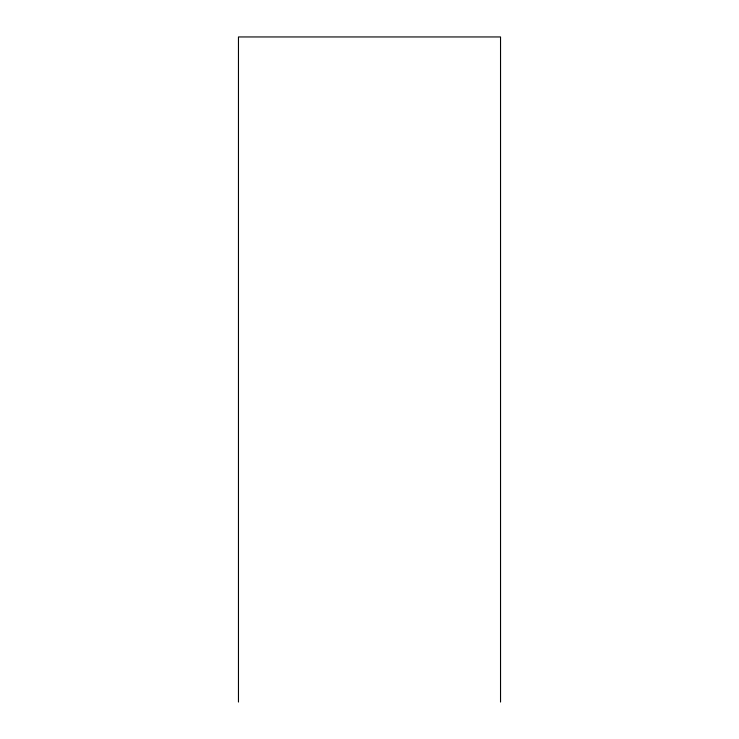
<?xml version="1.0" encoding="UTF-8"?>
<svg xmlns="http://www.w3.org/2000/svg" width="739" height="739" viewBox="0 0 739 739"><rect width="100%" height="100%" fill="white"/><g stroke="black" fill="none" stroke-linecap="round" stroke-linejoin="round"><path stroke-width="1.11" d="M500.534 702.05L500.534 36.95L238.466 36.95L238.466 702.05"/></g></svg>
